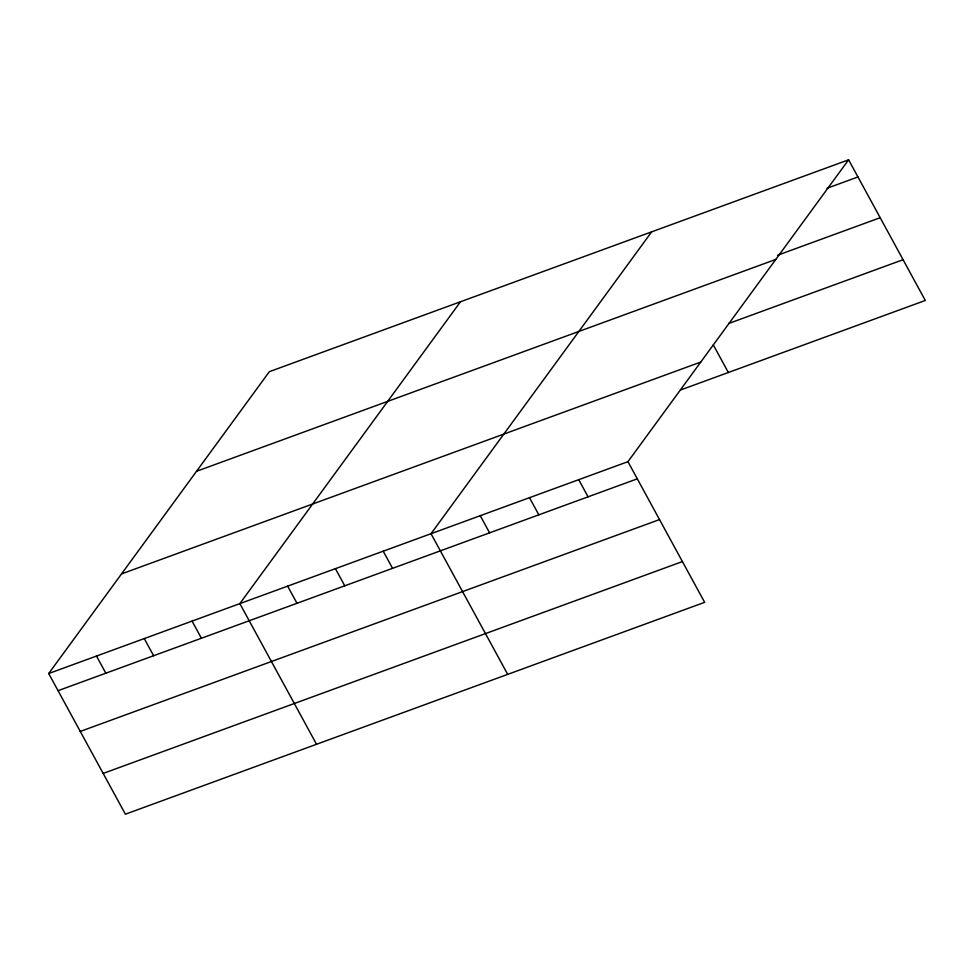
<?xml version="1.0" encoding="UTF-8"?>
<svg xmlns="http://www.w3.org/2000/svg" width="974" height="974" viewBox="0 0 974 974"><rect width="100%" height="100%" fill="white"/><g stroke="black" fill="none" stroke-linecap="round" stroke-linejoin="round"><path stroke-width="1.46" d="M848.61 159.809L627.95 461.676L704.64 602.334L125.39 814.191L48.7 673.533L269.36 371.666L848.61 159.809L925.3 300.467L680.57 389.977M460.507 301.745L239.847 603.612L316.55 744.282M651.667 231.836L431.007 533.703L507.697 674.373M827.011 188.274L857.96 176.951M777.483 255.273L880.179 217.713M196.541 471.282L775.791 259.425M728.637 323.514L903.081 259.705M121.519 573.917L700.769 362.06M48.7 673.533L627.95 461.676M58.05 690.676L637.3 478.818M80.27 731.437L659.52 519.58M103.171 773.429L682.421 561.572M713.297 344.893L728.357 372.506M578.714 479.683L588.065 496.825M529.479 497.69L538.829 514.832M480.243 515.696L489.593 532.839M383.22 551.187L392.559 568.329M335.421 568.658L344.772 585.812M287.634 586.141L296.985 603.283M192.061 621.095L201.411 638.238M144.274 638.579L153.624 655.721M96.487 656.05L105.837 673.204"/></g></svg>
